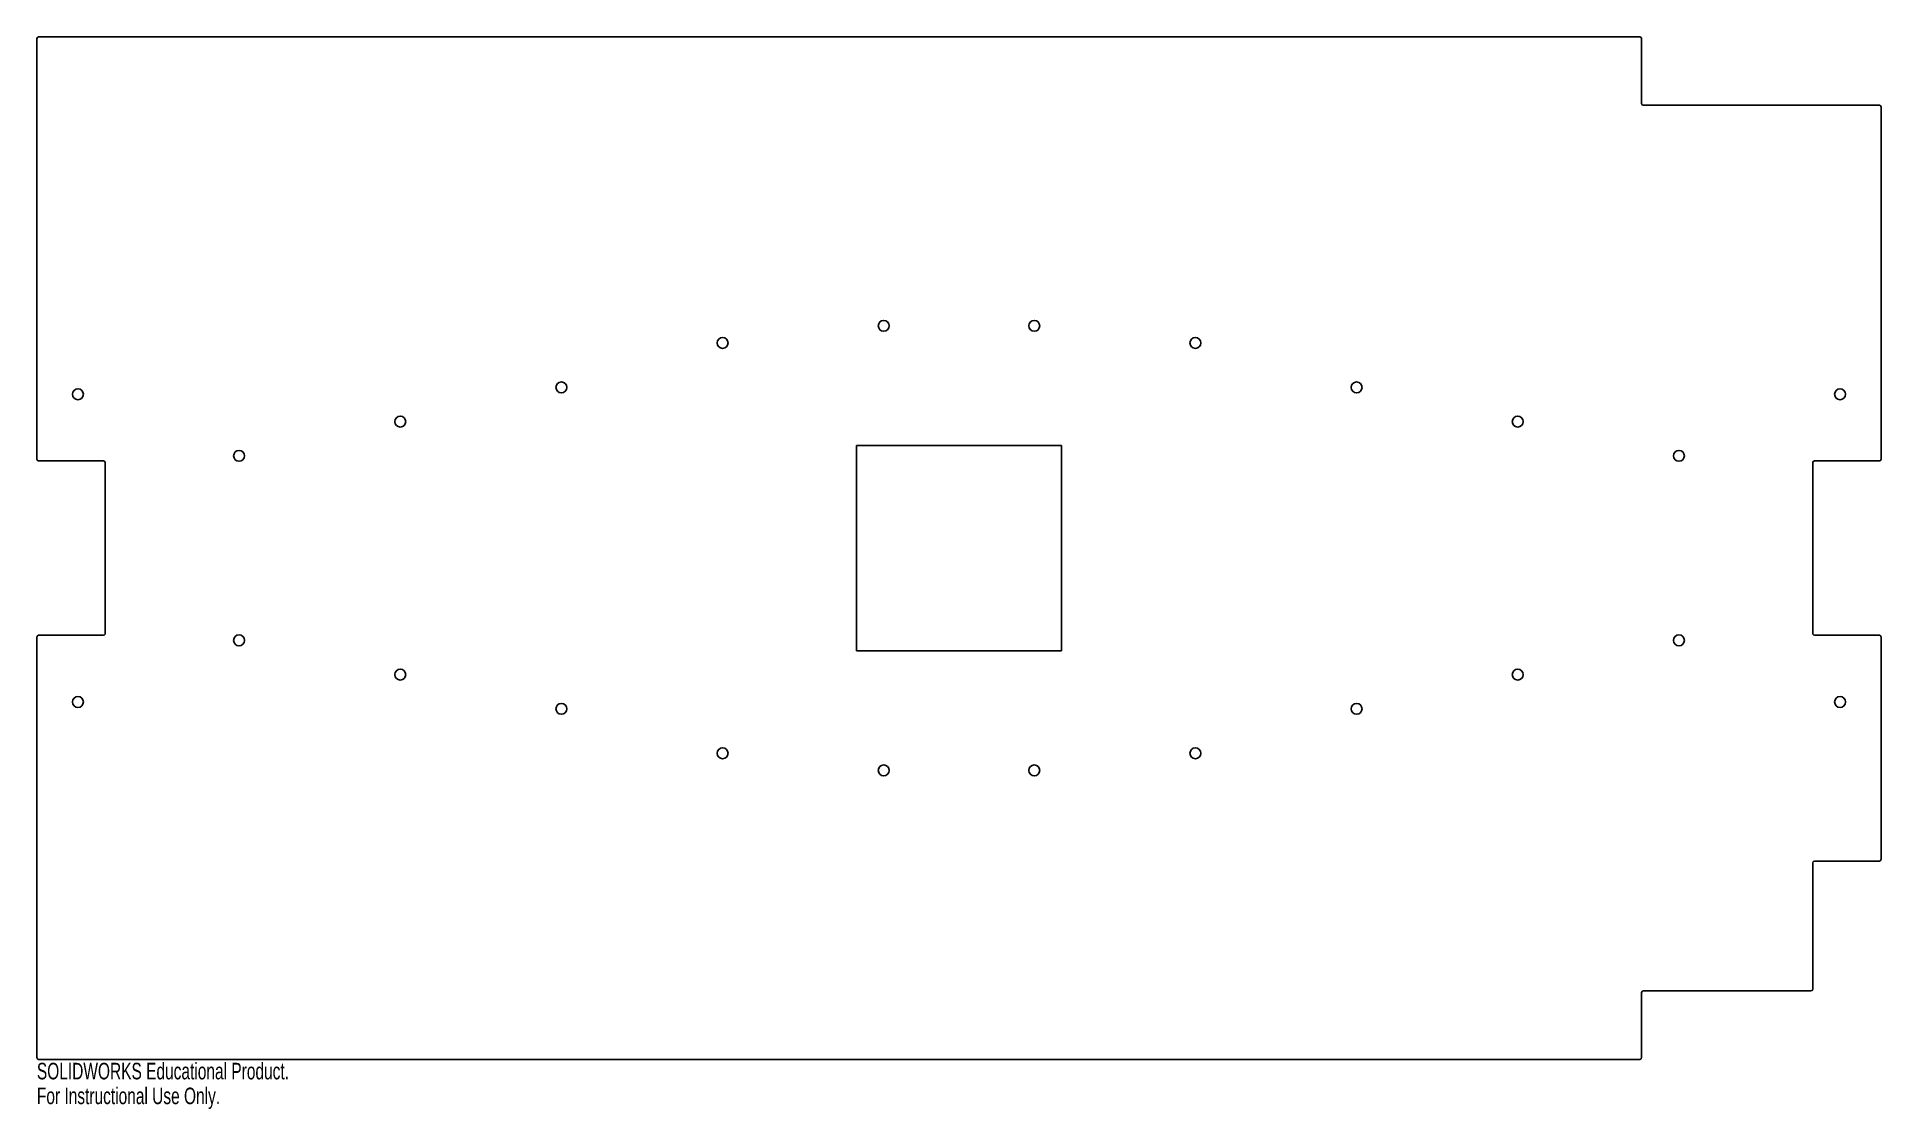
# Model space of a CAD drawing. Header units: millimetres. Extents: x -270 to 270, y -164 to 150.
import ezdxf

# ---------------------------------------------------------------- set-up
doc = ezdxf.new("R2010")
doc.units = ezdxf.units.MM
doc.styles.add('SLDTEXTSTYLE0', font='TXT', dxfattribs={"width": 0.7})

msp = doc.modelspace()

# ---------------------------------------------------------------- linework, layer by layer
at = {"color": 7, "linetype": 'Continuous', "lineweight": 25}
for p, q in [((-269.5, 26), (-269.5, 149)), ((-269, 149.5), (199, 149.5)), ((199.5, 130), (199.5, 149)), ((269, 129.5), (200, 129.5)), ((269.5, 129), (269.5, 26)), ((-30, -30), (-30, 30)), ((-30, 30), (30, 30)), ((30, 30), (30, -30)), ((-269, 25.5), (-250, 25.5)), ((-249.5, 25), (-249.5, -25)), ((249.5, 25), (249.5, -25)), ((269, 25.5), (250, 25.5)), ((-269.5, -149), (-269.5, -26)), ((-250, -25.5), (-269, -25.5)), ((250, -25.5), (269, -25.5)), ((269.5, -26), (269.5, -91)), ((30, -30), (-30, -30)), ((250, -91.5), (269, -91.5)), ((249.5, -129), (249.5, -92)), ((199.5, -149), (199.5, -130)), ((200, -129.5), (249, -129.5)), ((199, -149.5), (-269, -149.5))]:
    msp.add_line(p, q, dxfattribs=at)
for centre in [(-22, 65), (22, 65), (-69.1, 60), (69.1, 60), (-116.2, 47), (116.2, 47), (-257.5, 45), (257.5, 45), (-163.3, 36.99), (163.3, 36.99), (-210.4, 26.98), (210.4, 26.98), (-210.4, -26.98), (210.4, -26.98), (-163.3, -36.99), (163.3, -36.99), (-257.5, -45), (-116.2, -47), (116.2, -47), (257.5, -45), (-69.1, -60), (69.1, -60), (-22, -65), (22, -65)]:
    msp.add_circle(centre, 1.6, dxfattribs=at)
for centre, start, end in [((-269, 149), 90, 180), ((199, 149), 0, 90), ((200, 130), 180, 270), ((269, 129), 0, 90), ((-269, 26), 180, 270), ((-250, 25), 0, 90), ((250, 25), 90, 180), ((269, 26), 270, 0), ((-269, -26), 90, 180), ((-250, -25), 270, 0), ((250, -25), 180, 270), ((269, -26), 0, 90), ((250, -92), 90, 180), ((269, -91), 270, 0), ((249, -129), 270, 0), ((200, -130), 90, 180), ((-269, -149), 180, 270), ((199, -149), 270, 0)]:
    msp.add_arc(centre, 0.5, start, end, dxfattribs=at)

# ---------------------------------------------------------------- texts
at = {"color": 7, "linetype": 'Continuous', "char_height": 4.8336, "attachment_point": 1, "style": 'SLDTEXTSTYLE0'}
for s, insert in [('SOLIDWORKS Educational Product.', (-269.5, -150.52)), ('For Instructional Use Only.', (-269.5, -157.77))]:
    msp.add_mtext(s, dxfattribs=dict(at, insert=insert))

doc.saveas('drawing.dxf')
